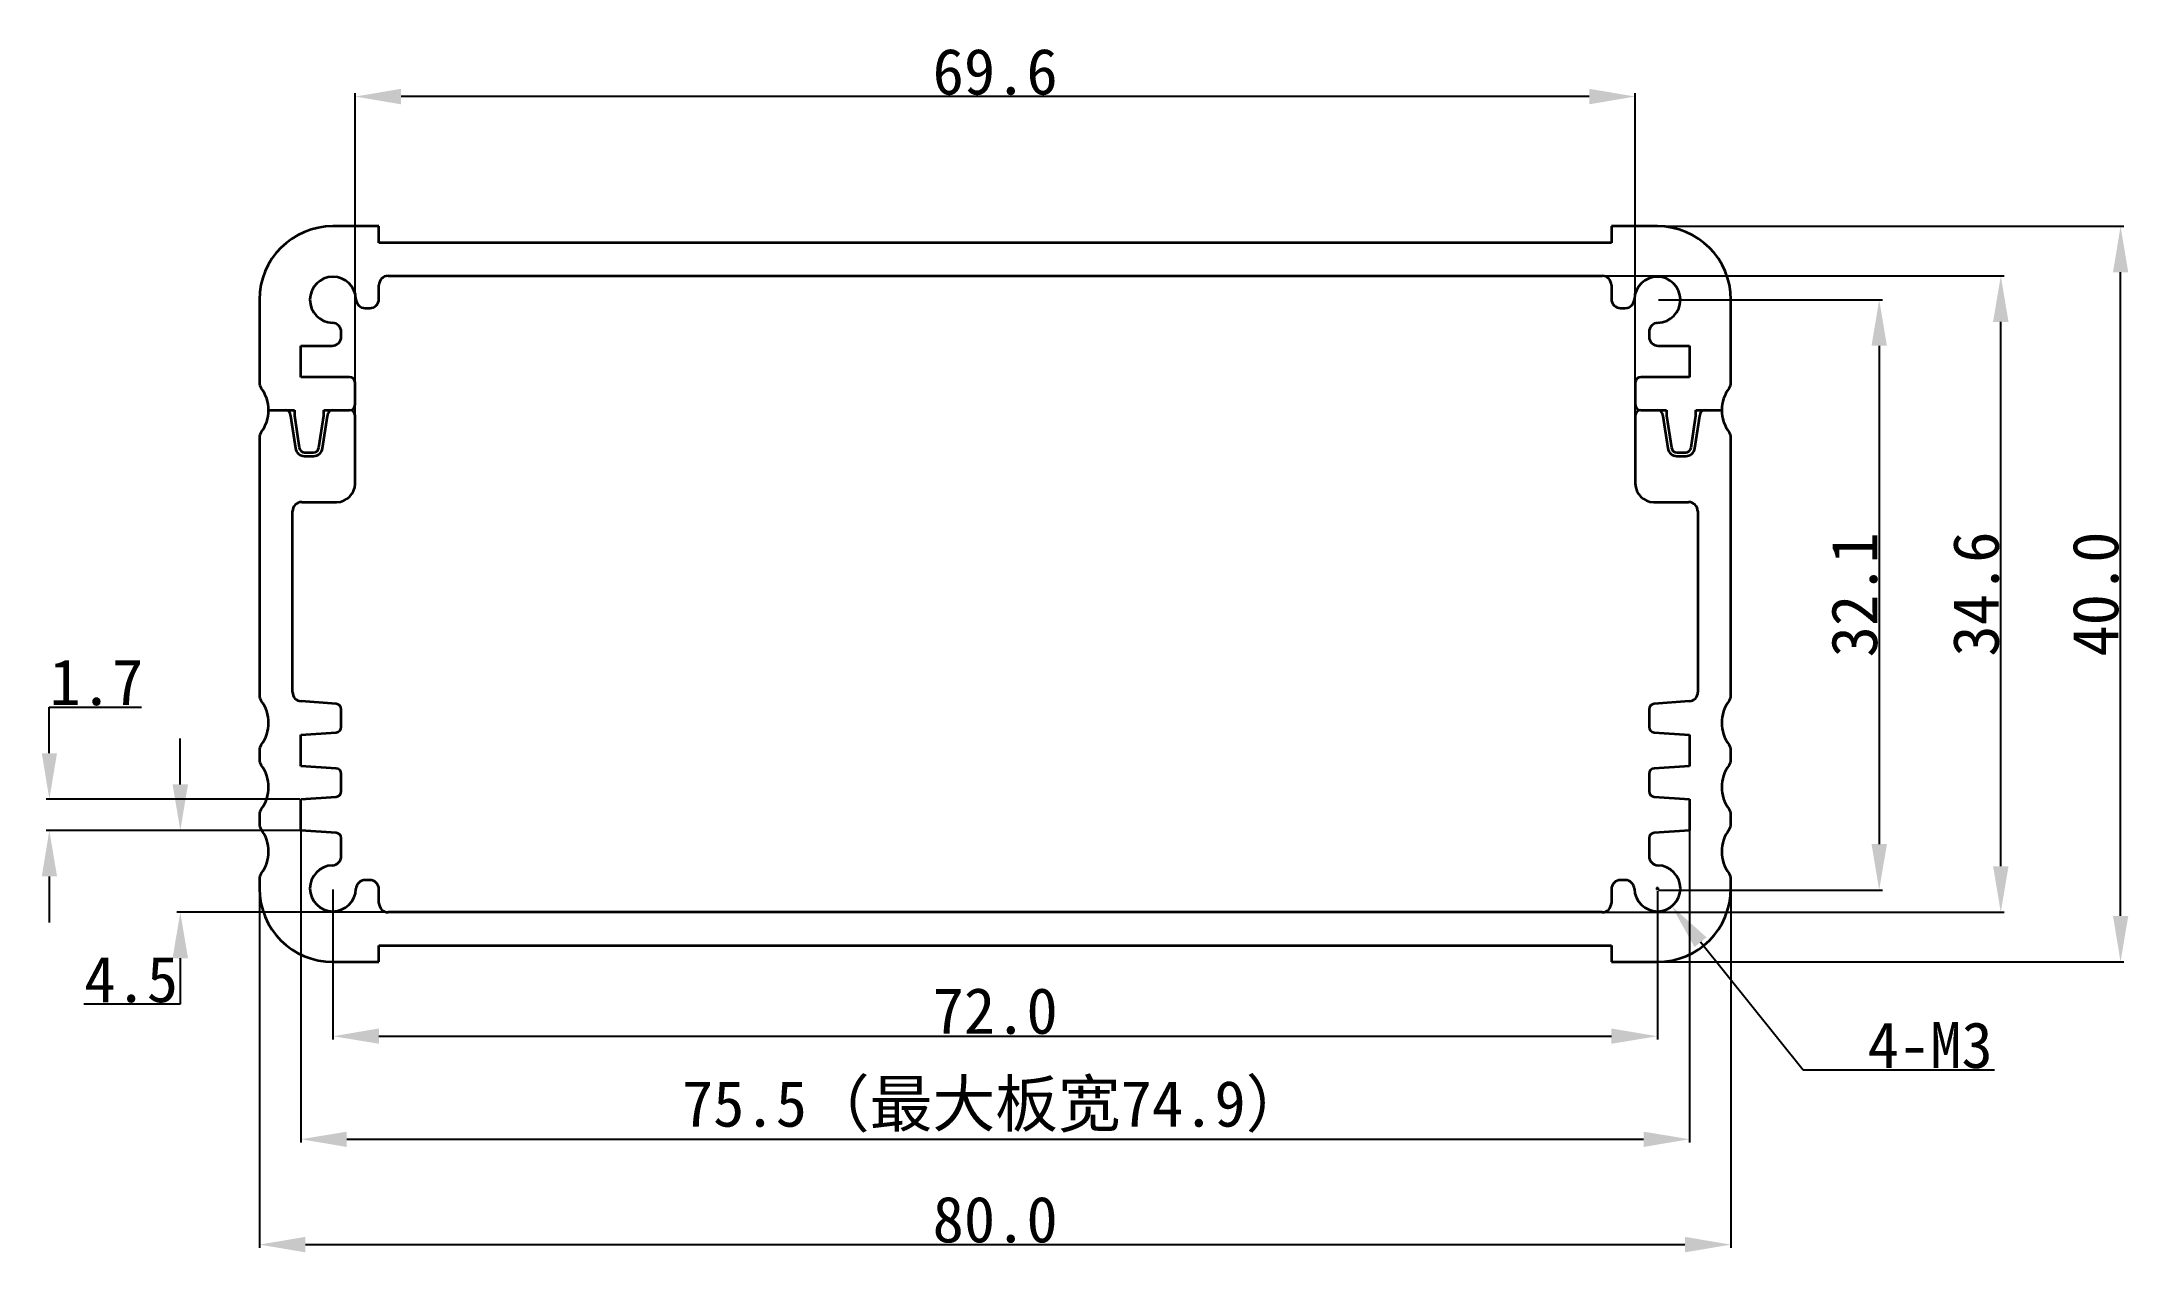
# Model space of a CAD drawing. Header units: inches. Extents: x -12 to 102, y -16 to 50.
import ezdxf

# ---------------------------------------------------------------- set-up
doc = ezdxf.new("R2010")
doc.units = ezdxf.units.IN
doc.header["$MEASUREMENT"] = 0
doc.layers.add('1', color=30, linetype='Continuous')
doc.layers.add('Visible (ISO)', color=7, linetype='Continuous', lineweight=35)
doc.styles.get("Standard").update_dxf_attribs({"font": 'simhei.ttf'})
doc.dimstyles.get("Standard").update_dxf_attribs({"dimtxt": 2.5, "dimasz": 2.5, "dimexe": 0.18, "dimexo": 0.0625, "dimgap": 0.09, "dimtad": 1, "dimtoh": 1, "dimdec": 1, "dimzin": 0, "dimdsep": 46, "dimtxsty": 'Standard', "dimcen": 0.09, "dimadec": 0, "dimazin": 0, "dimtfac": 1, "dimtdec": 1, "dimtofl": 0, "dimtmove": 0, "dimatfit": 3, "dimfxl": 1, "dimtolj": 1, "dimtzin": 0, "dimarcsym": 0})

# ---------------------------------------------------------------- blocks, each defined once
blk = doc.blocks.new('*D1')
at = {"color": 0, "lineweight": -2}
for p, q in [((0, 3.94), (0, -15.55)), ((80, 3.94), (80, -15.55)), ((2.5, -15.37), (77.5, -15.37))]:
    blk.add_line(p, q, dxfattribs=at)
at = {"color": 0}
for points in [[(2.5, -14.95), (2.5, -15.79), (0, -15.37)], [(77.5, -14.95), (77.5, -15.79), (80, -15.37)]]:
    blk.add_solid(points, dxfattribs=at)
at = {"layer": 'Defpoints', "color": 0}
for p in [(0, 4), (80, 4), (80, -15.37)]:
    blk.add_point(p, dxfattribs=at)
at = {"color": 0, "insert": (40, -14.02), "char_height": 2.5, "attachment_point": 5}
blk.add_mtext('\\A1;80.0', dxfattribs=at)
blk = doc.blocks.new('*D2')
at = {"color": 0, "lineweight": -2}
for p, q in [((76.06, 40), (101.36, 40)), ((101.18, 2.5), (101.18, 37.5)), ((74.81, 0), (101.36, 0))]:
    blk.add_line(p, q, dxfattribs=at)
at = {"color": 0}
for points in [[(100.77, 37.5), (101.6, 37.5), (101.18, 40)], [(100.77, 2.5), (101.6, 2.5), (101.18, 0)]]:
    blk.add_solid(points, dxfattribs=at)
at = {"layer": 'Defpoints', "color": 0}
for p in [(76, 40), (101.18, 40), (74.75, 0)]:
    blk.add_point(p, dxfattribs=at)
at = {"color": 0, "insert": (99.83, 20), "char_height": 2.5, "attachment_point": 5, "rotation": 90}
blk.add_mtext('\\A1;40.0', dxfattribs=at)
blk = doc.blocks.new('*D3')
at = {"layer": '1', "color": 0, "lineweight": -2}
for p, q in [((2.25, 7.94), (2.25, -9.82)), ((77.75, 7.94), (77.75, -9.82)), ((4.75, -9.64), (75.25, -9.64))]:
    blk.add_line(p, q, dxfattribs=at)
at = {"layer": '1', "color": 0}
for points in [[(4.75, -9.23), (4.75, -10.06), (2.25, -9.64)], [(75.25, -9.23), (75.25, -10.06), (77.75, -9.64)]]:
    blk.add_solid(points, dxfattribs=at)
at = {"layer": 'Defpoints', "color": 0}
for p in [(2.25, 8), (77.75, 8), (77.75, -9.64)]:
    blk.add_point(p, dxfattribs=at)
at = {"layer": '1', "color": 0, "insert": (40, -7.87), "char_height": 2.5, "attachment_point": 5}
blk.add_mtext('\\A1;75.5（最大板宽74.9）', dxfattribs=at)
blk = doc.blocks.new('*D4')
at = {"color": 0, "lineweight": -2}
for p, q in [((66.37, 37.3), (94.85, 37.3)), ((94.67, 5.2), (94.67, 34.8)), ((61.29, 2.7), (94.85, 2.7))]:
    blk.add_line(p, q, dxfattribs=at)
at = {"color": 0}
for points in [[(94.25, 34.8), (95.09, 34.8), (94.67, 37.3)], [(94.25, 5.2), (95.09, 5.2), (94.67, 2.7)]]:
    blk.add_solid(points, dxfattribs=at)
at = {"layer": 'Defpoints', "color": 0}
for p in [(66.31, 37.3), (94.67, 37.3), (61.23, 2.7)]:
    blk.add_point(p, dxfattribs=at)
at = {"color": 0, "insert": (93.33, 20), "char_height": 2.5, "attachment_point": 5, "rotation": 90}
blk.add_mtext('\\A1;34.6', dxfattribs=at)
blk = doc.blocks.new('*D5')
at = {"color": 0, "lineweight": -2}
for p, q in [((5.2, 27.91), (5.2, 47.23)), ((72.3, 47.05), (7.7, 47.05)), ((74.8, 27.91), (74.8, 47.23))]:
    blk.add_line(p, q, dxfattribs=at)
at = {"color": 0}
for points in [[(7.7, 47.47), (7.7, 46.63), (5.2, 47.05)], [(72.3, 47.47), (72.3, 46.63), (74.8, 47.05)]]:
    blk.add_solid(points, dxfattribs=at)
at = {"layer": 'Defpoints', "color": 0}
for p in [(5.2, 47.05), (5.2, 27.85), (74.8, 27.85)]:
    blk.add_point(p, dxfattribs=at)
at = {"color": 0, "insert": (40, 48.39), "char_height": 2.5, "attachment_point": 5}
blk.add_mtext('\\A1;69.6', dxfattribs=at)
blk = doc.blocks.new('*D6')
at = {"color": 0, "lineweight": -2}
for p, q in [((-11.42, 11.35), (-11.42, 13.85)), ((-11.42, 13.85), (-6.4, 13.85)), ((2.19, 8.85), (-11.6, 8.85)), ((2.19, 7.15), (-11.6, 7.15)), ((-11.42, 4.65), (-11.42, 2.15))]:
    blk.add_line(p, q, dxfattribs=at)
at = {"color": 0}
for points in [[(-11.83, 11.35), (-11, 11.35), (-11.42, 8.85)], [(-11.83, 4.65), (-11, 4.65), (-11.42, 7.15)]]:
    blk.add_solid(points, dxfattribs=at)
at = {"layer": 'Defpoints', "color": 0}
for p in [(-11.42, 8.85), (2.25, 8.85), (2.25, 7.15)]:
    blk.add_point(p, dxfattribs=at)
at = {"color": 0, "insert": (-8.86, 15.19), "char_height": 2.5, "attachment_point": 5}
blk.add_mtext('\\A1;1.7', dxfattribs=at)
blk = doc.blocks.new('*D7')
at = {"color": 0, "lineweight": -2}
for p, q in [((75.91, 4), (76.09, 4)), ((76, 3.91), (76, 4.09)), ((83.93, -5.88), (78.35, 1.08)), ((94.32, -5.88), (83.93, -5.88))]:
    blk.add_line(p, q, dxfattribs=at)
at = {"color": 0}
blk.add_solid([(78.67, 1.34), (78.02, 0.81), (76.78, 3.03)], dxfattribs=at)
at = {"layer": 'Defpoints', "color": 0}
for p in [(76, 4), (76.78, 3.03)]:
    blk.add_point(p, dxfattribs=at)
at = {"color": 0, "insert": (90.83, -4.54), "char_height": 2.5, "attachment_point": 5}
blk.add_mtext('\\A1;4-M3', dxfattribs=at)
blk = doc.blocks.new('*D8')
at = {"color": 0, "lineweight": -2}
for p, q in [((76.06, 36), (88.24, 36)), ((88.06, 33.5), (88.06, 6.41)), ((76.06, 3.91), (88.24, 3.91))]:
    blk.add_line(p, q, dxfattribs=at)
at = {"color": 0}
for points in [[(87.64, 33.5), (88.48, 33.5), (88.06, 36)], [(87.64, 6.41), (88.48, 6.41), (88.06, 3.91)]]:
    blk.add_solid(points, dxfattribs=at)
at = {"layer": 'Defpoints', "color": 0}
for p in [(76, 36), (76, 3.91), (88.06, 3.91)]:
    blk.add_point(p, dxfattribs=at)
at = {"color": 0, "insert": (86.72, 19.96), "char_height": 2.5, "attachment_point": 5, "rotation": 90}
blk.add_mtext('\\A1;32.1', dxfattribs=at)
blk = doc.blocks.new('*D9')
at = {"color": 0, "lineweight": -2}
for p, q in [((-4.3, 9.65), (-4.3, 12.15)), ((2.19, 7.15), (-4.48, 7.15)), ((6.94, 2.7), (-4.48, 2.7)), ((-4.3, 0.2), (-4.3, -2.3)), ((-4.3, -2.3), (-9.54, -2.3))]:
    blk.add_line(p, q, dxfattribs=at)
at = {"color": 0}
for points in [[(-4.72, 9.65), (-3.88, 9.65), (-4.3, 7.15)], [(-4.72, 0.2), (-3.88, 0.2), (-4.3, 2.7)]]:
    blk.add_solid(points, dxfattribs=at)
at = {"layer": 'Defpoints', "color": 0}
for p in [(2.25, 7.15), (-4.3, 2.7), (7, 2.7)]:
    blk.add_point(p, dxfattribs=at)
at = {"color": 0, "insert": (-6.97, -0.96), "char_height": 2.5, "attachment_point": 5}
blk.add_mtext('\\A1;4.5', dxfattribs=at)
blk = doc.blocks.new('*D10')
at = {"color": 0, "lineweight": -2}
for p, q in [((4, 3.94), (4, -4.22)), ((76, 3.85), (76, -4.22)), ((6.5, -4.04), (73.5, -4.04))]:
    blk.add_line(p, q, dxfattribs=at)
at = {"color": 0}
for points in [[(6.5, -3.62), (6.5, -4.45), (4, -4.04)], [(73.5, -3.62), (73.5, -4.45), (76, -4.04)]]:
    blk.add_solid(points, dxfattribs=at)
at = {"layer": 'Defpoints', "color": 0}
for p in [(4, 4), (76, 3.91), (76, -4.04)]:
    blk.add_point(p, dxfattribs=at)
at = {"color": 0, "insert": (40, -2.68), "char_height": 2.5, "attachment_point": 5}
blk.add_mtext('\\A1;72.0', dxfattribs=at)

msp = doc.modelspace()

# ---------------------------------------------------------------- linework, layer by layer
at = {"layer": 'Visible (ISO)'}
for p, q in [((6.5, 40), (4, 40)), ((6.5, 39.1), (6.5, 40)), ((76, 40), (73.5, 40)), ((73.5, 40), (73.5, 39.1)), ((73.5, 39.1), (6.5, 39.1)), ((6.5, 36.05), (6.5, 36.8)), ((7, 37.3), (73, 37.3)), ((73.5, 36.8), (73.5, 36.05)), ((0, 36), (0, 31.5)), ((5.75, 35.55), (6, 35.55)), ((74, 35.55), (74.25, 35.55)), ((80, 31.5), (80, 36)), ((4.45, 34.12), (4.45, 34.25)), ((4.45, 34), (4.45, 34.12)), ((75.55, 34.25), (75.55, 34)), ((2.25, 31.8), (2.25, 33.5)), ((2.25, 33.5), (3.95, 33.5)), ((76.05, 33.5), (77.75, 33.5)), ((77.75, 33.5), (77.75, 31.8)), ((4.9, 31.8), (2.25, 31.8)), ((77.75, 31.8), (75.1, 31.8)), ((5.2, 30.3), (5.2, 31.5)), ((74.8, 31.5), (74.8, 30.3)), ((0.5, 30), (1.9, 30)), ((0.5, 30), (1.4, 30)), ((1.7, 29.7), (1.7, 29.69)), ((1.7, 29.69), (1.96, 27.93)), ((1.9, 30), (1.9, 29.7)), ((1.9, 29.7), (2.16, 27.96)), ((3.24, 27.96), (3.5, 29.7)), ((3.44, 27.93), (3.7, 29.69)), ((3.5, 29.7), (3.5, 30)), ((3.5, 30), (4.9, 30)), ((3.7, 29.69), (3.7, 29.7)), ((4, 30), (4.9, 30)), ((5.2, 26), (5.2, 29.7)), ((74.8, 29.7), (74.8, 26)), ((75.1, 30), (76.5, 30)), ((75.1, 30), (76, 30)), ((76.3, 29.7), (76.3, 29.69)), ((76.3, 29.69), (76.56, 27.93)), ((76.5, 30), (76.5, 29.7)), ((76.5, 29.7), (76.76, 27.96)), ((77.84, 27.96), (78.1, 29.7)), ((78.04, 27.93), (78.3, 29.69)), ((78.1, 29.7), (78.1, 30)), ((78.1, 30), (79.5, 30)), ((78.3, 29.69), (78.3, 29.7)), ((78.6, 30), (79.5, 30)), ((0, 28.5), (0, 14.5)), ((80, 14.5), (80, 28.5)), ((2.46, 27.7), (2.94, 27.7)), ((2.46, 27.5), (2.94, 27.5)), ((77.06, 27.7), (77.54, 27.7)), ((77.06, 27.5), (77.54, 27.5)), ((2.3, 25), (4.2, 25)), ((75.8, 25), (77.7, 25)), ((1.8, 14.67), (1.8, 24.5)), ((78.2, 24.5), (78.2, 14.67)), ((4.17, 14.03), (2.27, 14.17)), ((4.45, 12.78), (4.45, 13.73)), ((75.55, 13.73), (75.55, 12.78)), ((77.73, 14.17), (75.83, 14.03)), ((2.25, 12.35), (4.17, 12.48)), ((75.83, 12.48), (77.75, 12.35)), ((0, 11.5), (0, 11)), ((2.25, 10.65), (2.25, 12.35)), ((77.75, 12.35), (77.75, 10.65)), ((80, 11), (80, 11.5)), ((4.17, 10.52), (2.25, 10.65)), ((4.45, 9.28), (4.45, 10.22)), ((75.55, 10.22), (75.55, 9.28)), ((77.75, 10.65), (75.83, 10.52)), ((0, 8), (0, 7.5)), ((2.25, 8.85), (4.17, 8.98)), ((2.25, 7.15), (2.25, 8.85)), ((75.83, 8.98), (77.75, 8.85)), ((77.75, 8.85), (77.75, 7.15)), ((80, 7.5), (80, 8)), ((4.17, 7.02), (2.25, 7.15)), ((77.75, 7.15), (75.83, 7.02)), ((4.45, 5.75), (4.45, 6.72)), ((75.55, 6.72), (75.55, 5.75)), ((0, 4.5), (0, 4)), ((6, 4.45), (5.75, 4.45)), ((6.5, 3.2), (6.5, 3.95)), ((73.5, 3.95), (73.5, 3.2)), ((74.25, 4.45), (74, 4.45)), ((80, 4), (80, 4.5)), ((73, 2.7), (7, 2.7)), ((4, 0), (6.5, 0)), ((6.5, 0), (6.5, 0.9)), ((6.5, 0.9), (73.5, 0.9)), ((73.5, 0.9), (73.5, 0)), ((73.5, 0), (76, 0))]:
    msp.add_line(p, q, dxfattribs=at)
for centre, radius, start, end in [((4, 36), 4, 90, 180), ((76, 36), 4, 0, 90), ((4, 36), 1.25, 1.5125, 268.4875), ((7, 36.8), 0.5, 90.0001, 180), ((73, 36.8), 0.5, 0, 90), ((76, 36), 1.25, 271.5125, 178.4875), ((5.75, 36.05), 0.5, 181.5125, 270), ((6, 36.05), 0.5, 270, 0), ((74, 36.05), 0.5, 180, 270), ((74.25, 36.05), 0.5, 270, 358.4875), ((3.95, 34.25), 0.5, 0, 88.4875), ((76.05, 34.25), 0.5, 91.5125, 180), ((3.95, 34), 0.5, 270, 0), ((76.05, 34), 0.5, 180, 270), ((4.9, 31.5), 0.3, 0, 90), ((75.1, 31.5), 0.3, 90, 180), ((0.5, 31.5), 0.5, 180, 216.8699), ((-1.5, 30), 2, 0, 36.8699), ((81.5, 30), 2, 143.1301, 180), ((79.5, 31.5), 0.5, 323.1301, 0), ((-1.5, 30), 2, 323.1301, 360), ((1.4, 29.7), 0.3, 360, 90), ((4, 29.7), 0.3, 90, 180), ((4.9, 30.3), 0.3, 270, 0), ((4.9, 29.7), 0.3, 360, 90), ((75.1, 30.3), 0.3, 180, 270), ((75.1, 29.7), 0.3, 90, 180), ((76, 29.7), 0.3, 360, 90), ((78.6, 29.7), 0.3, 90, 180), ((81.5, 30), 2, 180, 216.8699), ((0.5, 28.5), 0.5, 143.1301, 180), ((79.5, 28.5), 0.5, 0, 36.8699), ((2.46, 28), 0.5, 188.5308, 270), ((2.46, 28), 0.3, 188.5308, 270), ((2.94, 28), 0.3, 270, 351.4692), ((2.94, 28), 0.5, 270, 351.4692), ((77.06, 28), 0.5, 188.5308, 270), ((77.06, 28), 0.3, 188.5308, 270), ((77.54, 28), 0.3, 270, 351.4692), ((77.54, 28), 0.5, 270, 351.4692), ((2.3, 24.5), 0.5, 90, 180), ((4.2, 26), 1, 270, 0), ((75.8, 26), 1, 180, 270), ((77.7, 24.5), 0.5, 0, 90), ((0.5, 14.5), 0.5, 180, 216.8699), ((-1.5, 13), 2, 323.1301, 36.8699), ((2.3, 14.67), 0.5, 180, 266), ((4.15, 13.73), 0.3, 0, 86), ((75.85, 13.73), 0.3, 94, 180), ((77.7, 14.67), 0.5, 274, 360), ((81.5, 13), 2, 143.1301, 216.8699), ((79.5, 14.5), 0.5, 323.1301, 0), ((4.15, 12.78), 0.3, 274, 360), ((75.85, 12.78), 0.3, 180, 266), ((0.5, 11.5), 0.5, 143.1301, 180), ((79.5, 11.5), 0.5, 0, 36.8699), ((0.5, 11), 0.5, 180, 216.8699), ((-1.5, 9.5), 2, 323.1301, 36.8699), ((4.15, 10.22), 0.3, 0, 86), ((75.85, 10.22), 0.3, 94, 180), ((81.5, 9.5), 2, 143.1301, 216.8699), ((79.5, 11), 0.5, 323.1301, 360), ((4.15, 9.28), 0.3, 274, 360), ((75.85, 9.28), 0.3, 180, 266), ((0.5, 8), 0.5, 143.1301, 180), ((79.5, 8), 0.5, 0, 36.8699), ((0.5, 7.5), 0.5, 180, 216.8699), ((-1.5, 6), 2, 323.1301, 36.8699), ((4.15, 6.72), 0.3, 360, 86), ((75.85, 6.72), 0.3, 94, 180), ((81.5, 6), 2, 143.1301, 216.8699), ((79.5, 7.5), 0.5, 323.1301, 0), ((3.95, 5.75), 0.5, 271.5125, 0), ((76.05, 5.75), 0.5, 180, 268.4875), ((0.5, 4.5), 0.5, 143.1301, 180), ((4, 4), 1.25, 91.5125, 358.4875), ((76, 4), 1.25, 181.5125, 88.4875), ((79.5, 4.5), 0.5, 360, 36.8699), ((4, 4), 4, 180, 270), ((5.75, 3.95), 0.5, 90, 178.4875), ((6, 3.95), 0.5, 0, 90), ((74, 3.95), 0.5, 90, 180), ((74.25, 3.95), 0.5, 1.5125, 90), ((76, 4), 4, 270, 0), ((7, 3.2), 0.5, 180, 270), ((73, 3.2), 0.5, 270, 360)]:
    msp.add_arc(centre, radius, start, end, dxfattribs=at)

# ---------------------------------------------------------------- dimensions: what is measured, and where the dimension line sits
for base, p1, p2, picture, middle in [((5.2, 47.05), (74.8, 27.85), (5.2, 27.85), '*D5', (40, 47.05)), ((80, -15.37), (0, 4), (80, 4), '*D1', (40, -15.37))]:
    dim = msp.add_linear_dim(base=base, p1=p1, p2=p2, dimstyle='Standard')
    dim.commit()
    dim.dimension.update_dxf_attribs({"geometry": picture, "text_midpoint": middle, "dimtype": 160})
for base, p1, p2, picture, middle in [((101.18, 40), (74.75, 0), (76, 40), '*D2', (101.18, 20)), ((94.67, 37.3), (61.23, 2.7), (66.31, 37.3), '*D4', (94.67, 20))]:
    dim = msp.add_linear_dim(base=base, p1=p1, p2=p2, angle=90, dimstyle='Standard')
    dim.commit()
    dim.dimension.update_dxf_attribs({"geometry": picture, "text_midpoint": middle, "dimtype": 160})
for base, p1, p2, picture, middle in [((88.06, 3.91), (76, 36), (76, 3.91), '*D8', (86.72, 19.96)), ((-11.42, 8.85), (2.25, 7.15), (2.25, 8.85), '*D6', (-8.86, 15.19)), ((-4.29981671, 2.7), (2.24997443, 7.15), (6.99997443, 2.7), '*D9', (-6.9670639, -0.96))]:
    dim = msp.add_linear_dim(base=base, p1=p1, p2=p2, angle=90, dimstyle='Standard')
    dim.commit()
    dim.dimension.update_dxf_attribs({"geometry": picture, "text_midpoint": middle})
dim = msp.add_linear_dim(base=(76, -4.04), p1=(4, 4), p2=(76, 3.91), dimstyle='Standard')
dim.commit()
dim.dimension.update_dxf_attribs({"geometry": '*D10', "text_midpoint": (40, -2.68)})
dim = msp.add_radius_dim(center=(76, 4), mpoint=(76.78, 3.03), text='4-M3', dimstyle='Standard')
dim.commit()
dim.dimension.update_dxf_attribs({"geometry": '*D7', "text_midpoint": (90.83, -5.88), "dimtype": 164})
at = {"layer": '1'}
dim = msp.add_linear_dim(base=(77.75, -9.64), p1=(2.25, 8), p2=(77.75, 8), text='<>（最大板宽74.9）', dimstyle='Standard', dxfattribs=at)
dim.commit()
dim.dimension.update_dxf_attribs({"geometry": '*D3', "text_midpoint": (40, -9.64), "dimtype": 160})

doc.saveas('drawing.dxf')
